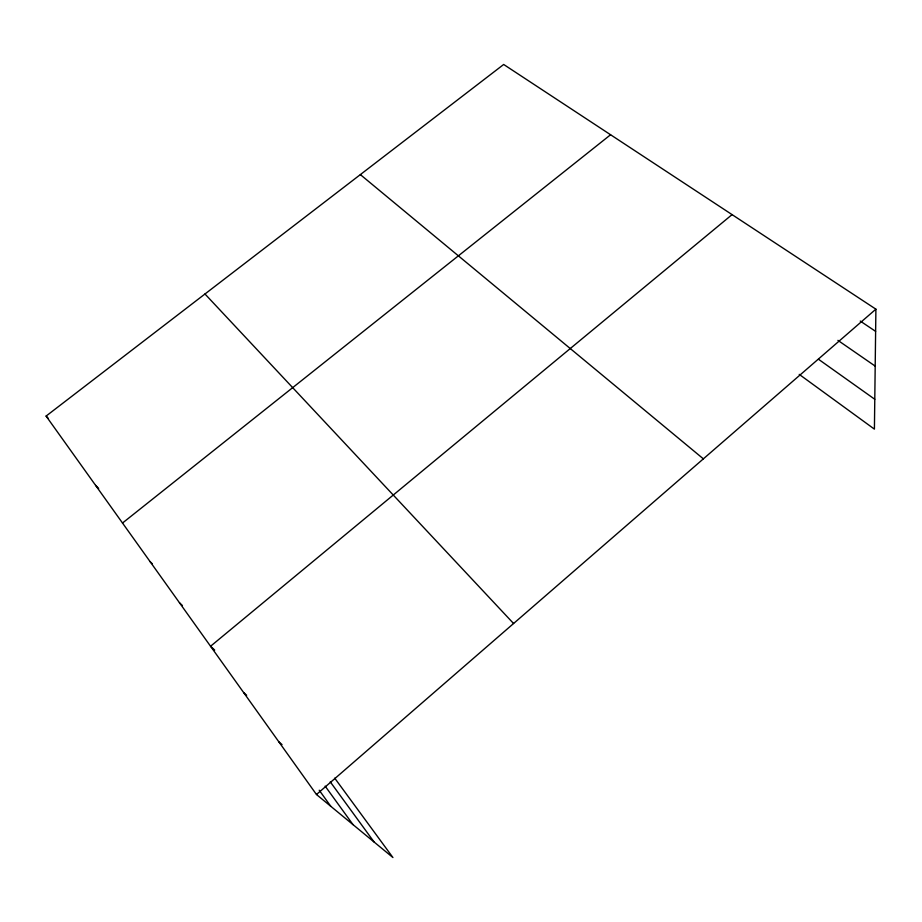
<?xml version="1.0" encoding="UTF-8"?>
<svg xmlns="http://www.w3.org/2000/svg" width="922" height="922" viewBox="0 0 922 922"><rect width="100%" height="100%" fill="white"/><g stroke="black" fill="none" stroke-linecap="round" stroke-linejoin="round"><path stroke-width="1.38" d="M334.721 778.145L392.922 857.529L316.477 794.51L46.1 416.076L503.677 64.471L875.9 309.17L874.413 429.133L799.224 374.378M316.477 794.51L875.9 309.17M732.08 214.619L210.55 646.264L214.699 650.056M122.511 523.028L610.583 134.75M860.272 321.075L875.623 331.367M837.914 340.356L875.197 366.115M818.448 359.234L874.782 399.272M360.352 174.604L703.371 458.856M278.859 741.853L282.028 744.584M243.627 692.549L246.658 695.257M179.456 602.734L182.418 605.512M150.159 561.729L152.165 563.642M95.611 485.375L98.666 488.395M46.1 416.076L48.036 418.035M204.972 293.991L513.577 623.514M330.249 781.844L374.078 841.993M325.155 786.132L353.011 824.637M319.219 790.212L330.768 806.289"/></g></svg>
